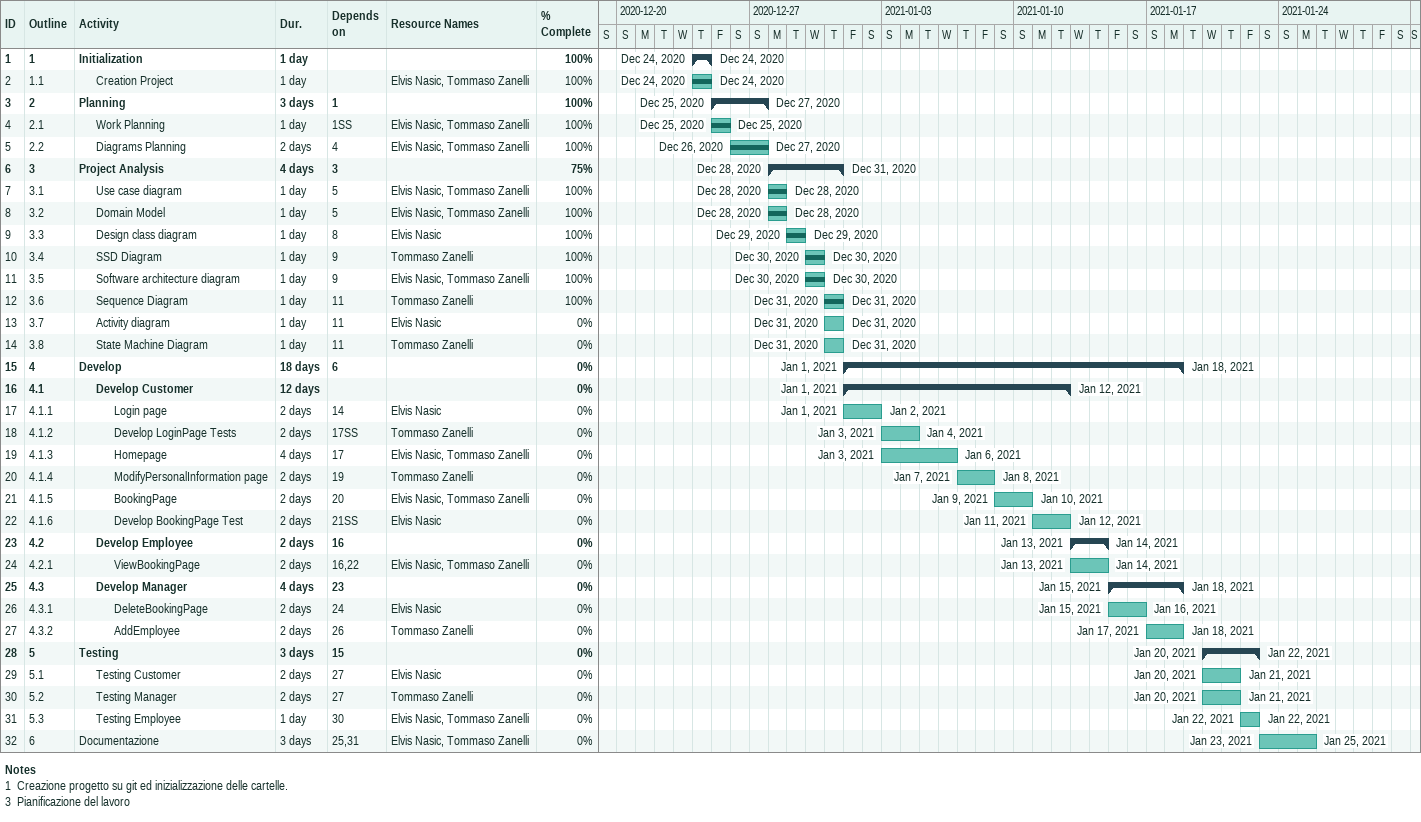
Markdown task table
| ID | WBS | Task | Duration | Start | Finish | Predecessors | Resources | % complete |
|---|---|---|---|---|---|---|---|---|
| 1 | 1 | **Initialization** | 1d | 2020-12-24 | 2020-12-24 |  |  | 100 |
| 2 | 1.1 | Creation Project | 1d | 2020-12-24 | 2020-12-24 |  | Elvis Nasic, Tommaso Zanelli | 100 |
| 3 | 2 | **Planning** | 3d | 2020-12-25 | 2020-12-27 | 1 |  | 100 |
| 4 | 2.1 | Work Planning | 1d | 2020-12-25 | 2020-12-25 | 1SS | Elvis Nasic, Tommaso Zanelli | 100 |
| 5 | 2.2 | Diagrams Planning | 2d | 2020-12-26 | 2020-12-27 | 4 | Elvis Nasic, Tommaso Zanelli | 100 |
| 6 | 3 | **Project Analysis** | 4d | 2020-12-28 | 2020-12-31 | 3 |  | 75 |
| 7 | 3.1 | Use case diagram | 1d | 2020-12-28 | 2020-12-28 | 5 | Elvis Nasic, Tommaso Zanelli | 100 |
| 8 | 3.2 | Domain Model | 1d | 2020-12-28 | 2020-12-28 | 5 | Elvis Nasic, Tommaso Zanelli | 100 |
| 9 | 3.3 | Design class diagram | 1d | 2020-12-29 | 2020-12-29 | 8 | Elvis Nasic | 100 |
| 10 | 3.4 | SSD Diagram | 1d | 2020-12-30 | 2020-12-30 | 9 | Tommaso Zanelli | 100 |
| 11 | 3.5 | Software architecture diagram | 1d | 2020-12-30 | 2020-12-30 | 9 | Elvis Nasic, Tommaso Zanelli | 100 |
| 12 | 3.6 | Sequence Diagram | 1d | 2020-12-31 | 2020-12-31 | 11 | Tommaso Zanelli | 100 |
| 13 | 3.7 | Activity diagram | 1d | 2020-12-31 | 2020-12-31 | 11 | Elvis Nasic | 0 |
| 14 | 3.8 | State Machine Diagram | 1d | 2020-12-31 | 2020-12-31 | 11 | Tommaso Zanelli | 0 |
| 15 | 4 | **Develop** | 18d | 2021-01-01 | 2021-01-18 | 6 |  | 0 |
| 16 | 4.1 | **Develop Customer** | 12d | 2021-01-01 | 2021-01-12 |  |  | 0 |
| 17 | 4.1.1 | Login page | 2d | 2021-01-01 | 2021-01-02 | 14 | Elvis Nasic | 0 |
| 18 | 4.1.2 | Develop LoginPage Tests | 2d | 2021-01-03 | 2021-01-04 | 17SS | Tommaso Zanelli | 0 |
| 19 | 4.1.3 | Homepage | 4d | 2021-01-03 | 2021-01-06 | 17 | Elvis Nasic, Tommaso Zanelli | 0 |
| 20 | 4.1.4 | ModifyPersonalInformation page | 2d | 2021-01-07 | 2021-01-08 | 19 | Tommaso Zanelli | 0 |
| 21 | 4.1.5 | BookingPage | 2d | 2021-01-09 | 2021-01-10 | 20 | Elvis Nasic, Tommaso Zanelli | 0 |
| 22 | 4.1.6 | Develop BookingPage Test | 2d | 2021-01-11 | 2021-01-12 | 21SS | Elvis Nasic | 0 |
| 23 | 4.2 | **Develop Employee** | 2d | 2021-01-13 | 2021-01-14 | 16 |  | 0 |
| 24 | 4.2.1 | ViewBookingPage | 2d | 2021-01-13 | 2021-01-14 | 16, 22 | Elvis Nasic, Tommaso Zanelli | 0 |
| 25 | 4.3 | **Develop Manager** | 4d | 2021-01-15 | 2021-01-18 | 23 |  | 0 |
| 26 | 4.3.1 | DeleteBookingPage | 2d | 2021-01-15 | 2021-01-16 | 24 | Elvis Nasic | 0 |
| 27 | 4.3.2 | AddEmployee | 2d | 2021-01-17 | 2021-01-18 | 26 | Tommaso Zanelli | 0 |
| 28 | 5 | **Testing** | 3d | 2021-01-20 | 2021-01-22 | 15 |  | 0 |
| 29 | 5.1 | Testing Customer | 2d | 2021-01-20 | 2021-01-21 | 27 | Elvis Nasic | 0 |
| 30 | 5.2 | Testing Manager | 2d | 2021-01-20 | 2021-01-21 | 27 | Tommaso Zanelli | 0 |
| 31 | 5.3 | Testing Employee | 1d | 2021-01-22 | 2021-01-22 | 30 | Elvis Nasic, Tommaso Zanelli | 0 |
| 32 | 6 | Documentazione | 3d | 2021-01-23 | 2021-01-25 | 25, 31 | Elvis Nasic, Tommaso Zanelli | 0 |

Notes
- 1: Creazione progetto su git ed inizializzazione delle cartelle.
- 3: Pianificazione del lavoro
